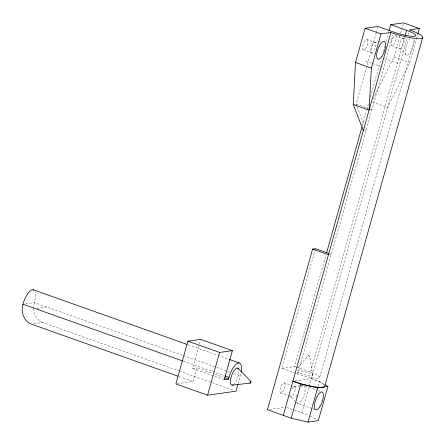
<?xml version="1.0" encoding="UTF-8"?>
<svg xmlns="http://www.w3.org/2000/svg" width="445" height="445" viewBox="0 0 445 445"><rect width="100%" height="100%" fill="white"/><g stroke="black" fill="none" stroke-linecap="round" stroke-linejoin="round"><path stroke-width="0.33" stroke-dasharray="2.23 1.67" d="M33.631 308.324L34.321 302.617A14.418 5.184 -70.4 0 0 34.938 291.481M297.738 367.831L308.023 355.705L309.587 356.061L312.718 375.246M309.737 356.223L308.018 355.744M224.224 379.707L192.529 368.449L199.21 344.675M199.399 344.013L200.695 339.39M177.249 383.724L192.952 381.521L196.796 367.848L212.321 373.361M238.097 383.829L240.35 375.803A14.418 5.184 -70.4 0 0 241.207 371.981M296.531 367.203L310.476 372.159A16.22 2.787 15.7 0 1 318.342 378.122A16.22 2.787 15.7 0 1 297.677 373.956L281.83 368.327L315.271 249.345M356.84 105.993L356.106 104.086L376.036 33.164M376.225 32.496L377.733 27.139M281.83 368.327L294.629 366.53L326.035 254.807M362.325 125.696L366.652 110.304M366.836 109.637L368.716 102.945M370.412 96.927L381.131 58.796M383.012 52.104L384.892 45.412M386.021 41.402L388.084 34.043M388.274 33.375L388.841 31.367M297.677 373.956L393.013 34.777M373.288 98.773L393.914 57.066L399.827 36.028M400.567 33.397L403.153 24.197M310.476 372.159L404.689 36.996M301.793 412.782L407.197 37.797M407.937 35.166L408.671 32.535M319.71 377.293L414.673 39.455M318.03 386.015L319.326 381.409L311.4 378.595L294.963 380.903M372.382 102.111L387.595 107.518L409.762 62.695L416.231 39.683M416.414 39.026L417.705 34.426M370.246 109.954L371.953 109.715L370.685 109.264M364.477 130.463L366.185 130.224L365.2 127.676M328.466 254.707L331.308 254.306L330.04 253.856M25.615 303.84L34.321 302.617L182.867 355.383M36.957 308.53L46.998 307.122M33.97 323.726L42.675 322.508L178.545 370.768M192.529 368.449L196.796 367.848M269.509 409.456L284.572 407.342M403.103 38.359L406.964 37.914M374.657 42.347L377.872 41.98M378.517 41.908L381.087 41.613M294.206 386.471L300.636 385.732M301.282 385.659L303.212 385.437M395.683 35.639A5.407 1.941 -70.4 0 1 394.226 44.083A5.407 1.941 -70.4 0 1 391.305 42.286A5.407 1.941 -70.4 0 1 395.683 35.639L403.609 38.454A5.407 1.941 -70.4 0 1 402.152 46.897A5.407 1.941 -70.4 0 1 399.226 45.101A5.407 1.941 -70.4 0 1 403.609 38.454M391.795 45.702L399.716 48.516L406.185 55.102M367.236 39.633A5.407 1.941 -70.4 0 1 365.779 48.077A5.407 1.941 -70.4 0 1 362.859 46.28A5.407 1.941 -70.4 0 1 367.236 39.633L375.157 42.447A5.407 1.941 -70.4 0 1 373.705 50.891A5.407 1.941 -70.4 0 1 370.78 49.095A5.407 1.941 -70.4 0 1 375.157 42.447M393.914 57.066L409.762 62.695M363.348 49.695L371.269 52.51L373.583 54.863M384.591 58.69L399.805 64.091M365.467 61.054L371.803 63.307M372.437 63.535L380.681 66.461M356.106 104.086L368.149 108.363M294.629 366.53L295.897 366.98M305.392 386.071L317.113 390.232M317.763 390.465L321.668 391.85M188.257 344.83L228.813 359.232M284.405 382.906A5.407 1.941 -70.4 0 1 282.953 391.35A5.407 1.941 -70.4 0 1 280.027 389.553A5.407 1.941 -70.4 0 1 284.405 382.906L292.131 385.654M292.777 385.882L294.707 386.566M183.524 355.616L229.904 372.087M233.82 373.483L240.35 375.803M280.517 392.968L290.819 396.628L295.903 401.802M183.245 361.156L224.402 375.775M312.257 408.532L297.288 403.214L296.364 402.274M312.907 408.766L314.86 409.456M214.907 374.284L223.318 377.271M286.574 407.375L293.55 409.856M294.184 410.079L308.496 415.163M179.196 370.997L234.07 390.488M179.207 376.642L192.952 381.521M42.675 322.508C37.102 320.483 33.892 314.554 33.631 308.847M319.326 381.409L324.477 384.458M310.287 415.936L317.163 419.997M357.085 106.633L363.971 124.483M297.343 370.207A9.011 1.552 15.7 0 1 310.132 373.55A9.011 1.552 15.7 0 1 309.759 375.819A9.011 1.552 15.7 0 1 297.038 372.081M291.636 389.292A5.407 1.941 -70.4 0 1 295.168 387.222A5.407 1.941 -70.4 0 1 293.472 394.665A5.407 1.941 -70.4 0 1 290.235 395.433M311.4 378.595A23.429 4.027 15.7 0 1 323.782 384.575M301.009 386.9A9.462 3.399 -70.4 0 1 304.425 393.886A9.462 3.399 -70.4 0 1 296.637 402.447M296.431 397.24A9.462 3.399 -70.4 0 1 296.954 394.938M414.011 39.583A9.462 3.399 -70.4 0 1 410.056 52.838A9.462 3.399 -70.4 0 1 405.084 51.876A9.462 3.399 -70.4 0 1 409.906 38.793M238.943 371.892A9.011 3.237 -70.4 0 1 238.72 373.906L238.22 376.103A9.011 3.237 -70.4 0 1 234.359 383.751"/><path stroke-width="0.67" d="M363.343 130.624L353.258 104.48L355.511 62.456L365.117 28.269L377.916 26.472L393.769 32.101A16.22 2.787 15.7 0 0 414.434 36.268A16.22 2.787 15.7 0 0 406.569 30.305L390.721 24.675L389.025 30.699M417.888 33.77L419.368 28.508L409.411 29.904A23.429 4.027 15.7 0 1 420.77 38.52A23.429 4.027 15.7 0 1 390.921 32.502L380.964 33.898L371.358 68.085L369.105 110.11L353.258 104.48M33.92 290.073A14.418 5.184 -70.4 0 0 22.94 304.219C20.737 311.622 23.591 321.223 31.295 324.105L177.9 376.175M241.207 371.981A14.418 5.184 -70.4 0 0 237.658 363.176A14.418 5.184 -70.4 0 0 228.975 377.399L228.491 379.107L224.224 379.707L232.396 350.649L200.695 339.39L187.896 341.187L175.886 383.918L207.581 395.177L236.028 391.183L237.908 384.497M207.581 395.177L219.591 352.446L232.396 350.649M328.772 253.405L315.461 248.677L312.613 249.078L267.451 409.745L291.225 418.189L307.996 422.121L318.309 420.675L327.915 386.488L325.05 384.797M326.597 252.799L361.946 127.031M283.304 415.374L390.921 32.502M291.225 418.189L300.837 384.007L292.91 381.193A23.429 4.027 15.7 0 0 324.739 386.01L422.75 37.319M405.061 35.656L406.569 30.305M307.996 422.121L317.602 387.934L327.915 386.488M390.721 24.675L403.52 22.879L419.368 28.508M232.262 385.147L250.274 383.084M300.837 384.007L317.602 387.934M365.117 28.269L380.964 33.898M355.511 62.456L371.358 68.085M312.613 249.078L328.466 254.707M187.896 341.187L219.591 352.446M33.242 289.767L186.95 344.363M229.464 359.465L239.277 362.953M22.94 304.219L182.595 360.923M225.053 376.008L228.975 377.399M224.614 377.727L228.491 379.107M237.903 368.215L250.835 381.393A0.901 0.323 -70.4 0 1 250.596 382.8A0.901 0.323 -70.4 0 1 250.107 382.5A0.901 0.323 -70.4 0 1 250.835 381.393M233.263 384.725A9.011 3.237 -70.4 0 1 231.45 375.981A9.011 3.237 -70.4 0 1 238.52 368.95M319.771 406.858A9.462 3.399 -70.4 0 0 322.319 392.084A9.462 3.399 -70.4 0 0 314.654 403.715A9.462 3.399 -70.4 0 0 319.771 406.858M381.999 56.265A9.462 3.399 -70.4 0 0 384.541 41.491A9.462 3.399 -70.4 0 0 376.882 53.122A9.462 3.399 -70.4 0 0 381.999 56.265"/></g></svg>
